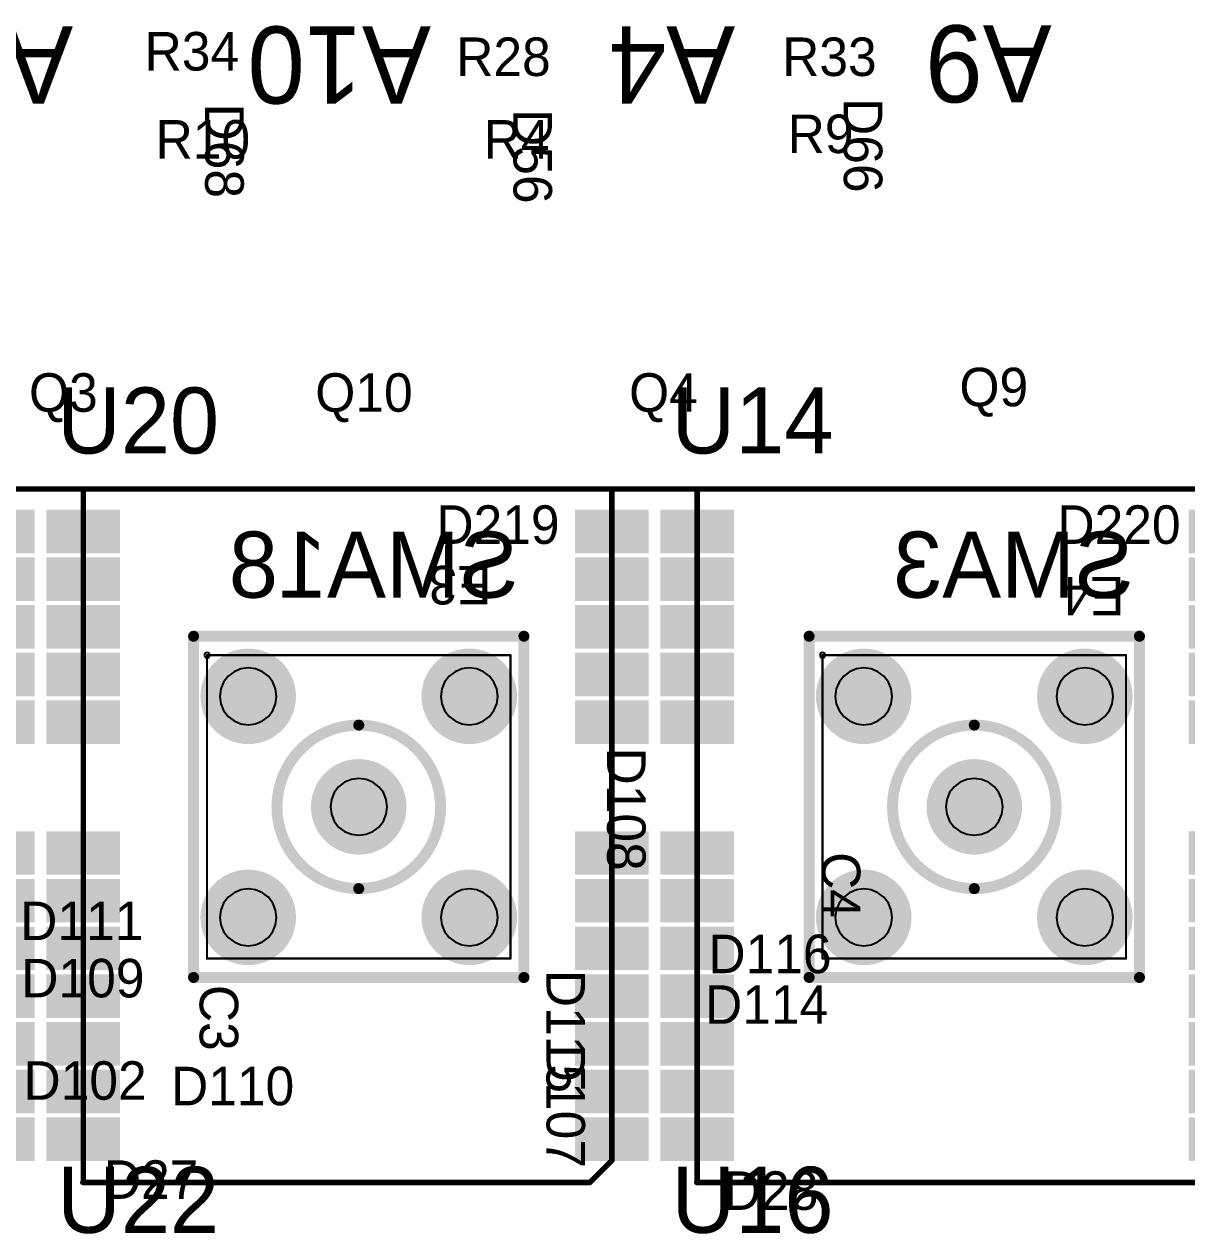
# Model space of a CAD drawing. Extents: x 11.69 to 17.18, y 4.05 to 12.26.
# Drawn here: x 13.314 to 14.37, y 8.852 to 9.951 of the extents above; entities that cross this region are included whole.
import ezdxf

# ---------------------------------------------------------------- set-up
doc = ezdxf.new("R2010")
doc.units = 0
doc.layers.get('0').update_dxf_attribs({"linetype": 'CONTINUOUS'})
for name, color, linetype in [('BOTTOMLAYER', 5, 'CONTINUOUS'), ('BOTTOMOVERLAY', 54, 'CONTINUOUS'), ('BOTTOMSOLDER', 6, 'CONTINUOUS'), ('MECHANICAL10', 56, 'CONTINUOUS'), ('MECHANICAL15', 56, 'CONTINUOUS'), ('MECHANICAL6', 56, 'CONTINUOUS'), ('MECHANICAL8', 56, 'CONTINUOUS'), ('MECHANICAL9', 56, 'CONTINUOUS'), ('MULTILAYER', 9, 'CONTINUOUS'), ('TOPLAYER', 1, 'CONTINUOUS'), ('TOPOVERLAY', 2, 'CONTINUOUS'), ('TOPPASTE', 8, 'CONTINUOUS'), ('TOPSOLDER', 216, 'CONTINUOUS')]:
    doc.layers.add(name, color=color, linetype=linetype)

# ---------------------------------------------------------------- blocks, each defined once
blk = doc.blocks.new('SMA_TH_HL_SMA_KHD4_B_27')
at = {"layer": 'BOTTOMLAYER', "const_width": 0.0394}
for points in [[(-0.1201, 0.1004, 1), (-0.0807, 0.1004, 1)], [(0.0807, 0.1004, 1), (0.1201, 0.1004, 1)], [(-0.0197, 0, 1), (0.0197, 0, 1)], [(-0.1201, -0.1004, 1), (-0.0807, -0.1004, 1)], [(0.0807, -0.1004, 1), (0.1201, -0.1004, 1)]]:
    blk.add_lwpolyline(points, format="xyb", close=True, dxfattribs=at)
at = {"layer": 'BOTTOMOVERLAY', "const_width": 0.01}
for points in [[(-0.155, -0.15), (-0.155, 0.15)], [(0.155, 0.15), (-0.155, 0.15)], [(0.155, -0.15), (0.155, 0.15)], [(0.155, -0.15), (-0.155, -0.15)]]:
    blk.add_lwpolyline(points, dxfattribs=at)
at = {"layer": 'BOTTOMOVERLAY'}
for points, const_width in [([(-0.1575, 0.15, 1), (-0.1525, 0.15, 1)], 0.005), ([(-0.1575, 0.15, 1), (-0.1525, 0.15, 1)], 0.005), ([(0.1525, 0.15, 1), (0.1575, 0.15, 1)], 0.005), ([(0.1525, 0.15, 1), (0.1575, 0.15, 1)], 0.005), ([(0.0743, 0, 1), (-0.0743, 0, 1)], 0.01), ([(-0.0768, 0, 1), (-0.0718, 0, 1)], 0.005), ([(0.0718, 0, 1), (0.0768, 0, 1)], 0.005), ([(-0.1575, -0.15, 1), (-0.1525, -0.15, 1)], 0.005), ([(-0.1575, -0.15, 1), (-0.1525, -0.15, 1)], 0.005), ([(0.1525, -0.15, 1), (0.1575, -0.15, 1)], 0.005), ([(0.1525, -0.15, 1), (0.1575, -0.15, 1)], 0.005)]:
    blk.add_lwpolyline(points, format="xyb", close=True, dxfattribs=dict(at, const_width=const_width))
at = {"layer": 'BOTTOMSOLDER', "const_width": 0.0434}
for points in [[(-0.1221, 0.1004, 1), (-0.0787, 0.1004, 1)], [(0.0787, 0.1004, 1), (0.1221, 0.1004, 1)], [(-0.0217, 0, 1), (0.0217, 0, 1)], [(-0.1221, -0.1004, 1), (-0.0787, -0.1004, 1)], [(0.0787, -0.1004, 1), (0.1221, -0.1004, 1)]]:
    blk.add_lwpolyline(points, format="xyb", close=True, dxfattribs=at)
at = {"layer": 'MECHANICAL6', "const_width": 0.002}
for points in [[(0.1378, 0.1378), (-0.1378, 0.1378)], [(-0.1378, -0.1378), (-0.1378, 0.1378)], [(0.1378, -0.1378), (0.1378, 0.1378)], [(0.1378, -0.1378), (-0.1378, -0.1378)]]:
    blk.add_lwpolyline(points, dxfattribs=at)
at = {"layer": 'MECHANICAL6', "const_width": 0.001}
for points in [[(-0.1383, 0.1378, 1), (-0.1373, 0.1378, 1)], [(-0.1383, 0.1378, 1), (-0.1373, 0.1378, 1)], [(0.1373, 0.1378, 1), (0.1383, 0.1378, 1)], [(0.1373, 0.1378, 1), (0.1383, 0.1378, 1)], [(-0.1383, -0.1378, 1), (-0.1373, -0.1378, 1)], [(-0.1383, -0.1378, 1), (-0.1373, -0.1378, 1)], [(0.1373, -0.1378, 1), (0.1383, -0.1378, 1)], [(0.1373, -0.1378, 1), (0.1383, -0.1378, 1)]]:
    blk.add_lwpolyline(points, format="xyb", close=True, dxfattribs=at)
at = {"layer": 'MECHANICAL8'}
for p, q in [((-0.1396, -0.136), (-0.1403, -0.1378)), ((-0.1403, -0.1378), (-0.1403, -0.1378)), ((-0.1403, -0.1378), (-0.1396, -0.1396)), ((-0.1378, -0.1352), (-0.1396, -0.136)), ((-0.1396, -0.1396), (-0.1378, -0.1403)), ((-0.136, -0.136), (-0.1378, -0.1352)), ((-0.1378, -0.1403), (-0.136, -0.1396)), ((-0.1352, -0.1378), (-0.136, -0.136)), ((-0.136, -0.1396), (-0.1352, -0.1378)), ((-0.1352, -0.1378), (-0.1352, -0.1378))]:
    blk.add_line(p, q, dxfattribs=at)
at = {"layer": 'MECHANICAL9'}
for p, q in [((-0.1133, 0.1227), (-0.1186, 0.1186)), ((-0.1071, 0.1253), (-0.1133, 0.1227)), ((-0.1004, 0.1262), (-0.1071, 0.1253)), ((-0.0937, 0.1253), (-0.1004, 0.1262)), ((-0.0875, 0.1227), (-0.0937, 0.1253)), ((-0.0821, 0.1186), (-0.0875, 0.1227)), ((0.0875, 0.1227), (0.0821, 0.1186)), ((0.0937, 0.1253), (0.0875, 0.1227)), ((0.1004, 0.1262), (0.0937, 0.1253)), ((0.1071, 0.1253), (0.1004, 0.1262)), ((0.1133, 0.1227), (0.1071, 0.1253)), ((0.1186, 0.1186), (0.1133, 0.1227)), ((-0.1227, 0.1133), (-0.1253, 0.1071)), ((-0.1186, 0.1186), (-0.1227, 0.1133)), ((-0.078, 0.1133), (-0.0821, 0.1186)), ((-0.0755, 0.1071), (-0.078, 0.1133)), ((0.078, 0.1133), (0.0755, 0.1071)), ((0.0821, 0.1186), (0.078, 0.1133)), ((0.1227, 0.1133), (0.1186, 0.1186)), ((0.1253, 0.1071), (0.1227, 0.1133)), ((-0.1253, 0.1071), (-0.1262, 0.1004)), ((-0.1262, 0.1004), (-0.1262, 0.1004)), ((-0.1262, 0.1004), (-0.1253, 0.0937)), ((-0.0746, 0.1004), (-0.0755, 0.1071)), ((-0.0755, 0.0937), (-0.0746, 0.1004)), ((-0.0746, 0.1004), (-0.0746, 0.1004)), ((0.0755, 0.1071), (0.0746, 0.1004)), ((0.0746, 0.1004), (0.0746, 0.1004)), ((0.0746, 0.1004), (0.0755, 0.0937)), ((0.1262, 0.1004), (0.1253, 0.1071)), ((0.1253, 0.0937), (0.1262, 0.1004)), ((0.1262, 0.1004), (0.1262, 0.1004)), ((-0.1253, 0.0937), (-0.1227, 0.0875)), ((-0.078, 0.0875), (-0.0755, 0.0937)), ((0.0755, 0.0937), (0.078, 0.0875)), ((0.1227, 0.0875), (0.1253, 0.0937)), ((-0.1227, 0.0875), (-0.1186, 0.0821)), ((-0.1186, 0.0821), (-0.1133, 0.078)), ((-0.1133, 0.078), (-0.1071, 0.0755)), ((-0.0937, 0.0755), (-0.0875, 0.078)), ((-0.0875, 0.078), (-0.0821, 0.0821)), ((-0.0821, 0.0821), (-0.078, 0.0875)), ((0.078, 0.0875), (0.0821, 0.0821)), ((0.0821, 0.0821), (0.0875, 0.078)), ((0.0875, 0.078), (0.0937, 0.0755)), ((0.1071, 0.0755), (0.1133, 0.078)), ((0.1133, 0.078), (0.1186, 0.0821)), ((0.1186, 0.0821), (0.1227, 0.0875)), ((-0.1071, 0.0755), (-0.1004, 0.0746)), ((-0.1004, 0.0746), (-0.0937, 0.0755)), ((0.0937, 0.0755), (0.1004, 0.0746)), ((0.1004, 0.0746), (0.1071, 0.0755)), ((-0.0129, 0.0224), (-0.0183, 0.0183)), ((-0.0067, 0.0249), (-0.0129, 0.0224)), ((0, 0.0258), (-0.0067, 0.0249)), ((0.0067, 0.0249), (0, 0.0258)), ((0.0129, 0.0224), (0.0067, 0.0249)), ((0.0183, 0.0183), (0.0129, 0.0224)), ((-0.0224, 0.0129), (-0.0249, 0.0067)), ((-0.0183, 0.0183), (-0.0224, 0.0129)), ((0.0224, 0.0129), (0.0183, 0.0183)), ((0.0249, 0.0067), (0.0224, 0.0129)), ((-0.0249, 0.0067), (-0.0258, 0)), ((-0.0258, 0), (-0.0258, 0)), ((-0.0258, 0), (-0.0249, -0.0067)), ((0.0258, 0), (0.0249, 0.0067)), ((0.0249, -0.0067), (0.0258, 0)), ((0.0258, 0), (0.0258, 0)), ((-0.0249, -0.0067), (-0.0224, -0.0129)), ((0.0224, -0.0129), (0.0249, -0.0067)), ((-0.0224, -0.0129), (-0.0183, -0.0183)), ((-0.0183, -0.0183), (-0.0129, -0.0224)), ((0.0129, -0.0224), (0.0183, -0.0183)), ((0.0183, -0.0183), (0.0224, -0.0129)), ((-0.0129, -0.0224), (-0.0067, -0.0249)), ((-0.0067, -0.0249), (0, -0.0258)), ((0, -0.0258), (0.0067, -0.0249)), ((0.0067, -0.0249), (0.0129, -0.0224)), ((-0.1071, -0.0755), (-0.1133, -0.078)), ((-0.1004, -0.0746), (-0.1071, -0.0755)), ((-0.0937, -0.0755), (-0.1004, -0.0746)), ((-0.0875, -0.078), (-0.0937, -0.0755)), ((0.0937, -0.0755), (0.0875, -0.078)), ((0.1004, -0.0746), (0.0937, -0.0755)), ((0.1071, -0.0755), (0.1004, -0.0746)), ((0.1133, -0.078), (0.1071, -0.0755)), ((-0.1227, -0.0875), (-0.1253, -0.0937)), ((-0.1186, -0.0821), (-0.1227, -0.0875)), ((-0.1133, -0.078), (-0.1186, -0.0821)), ((-0.0821, -0.0821), (-0.0875, -0.078)), ((-0.078, -0.0875), (-0.0821, -0.0821)), ((-0.0755, -0.0937), (-0.078, -0.0875)), ((0.078, -0.0875), (0.0755, -0.0937)), ((0.0821, -0.0821), (0.078, -0.0875)), ((0.0875, -0.078), (0.0821, -0.0821)), ((0.1186, -0.0821), (0.1133, -0.078)), ((0.1227, -0.0875), (0.1186, -0.0821)), ((0.1253, -0.0937), (0.1227, -0.0875)), ((-0.1253, -0.0937), (-0.1262, -0.1004)), ((-0.0746, -0.1004), (-0.0755, -0.0937)), ((0.0755, -0.0937), (0.0746, -0.1004)), ((0.1262, -0.1004), (0.1253, -0.0937)), ((-0.1262, -0.1004), (-0.1262, -0.1004)), ((-0.1262, -0.1004), (-0.1253, -0.1071)), ((-0.1253, -0.1071), (-0.1227, -0.1133)), ((-0.078, -0.1133), (-0.0755, -0.1071)), ((-0.0755, -0.1071), (-0.0746, -0.1004)), ((-0.0746, -0.1004), (-0.0746, -0.1004)), ((0.0746, -0.1004), (0.0746, -0.1004)), ((0.0746, -0.1004), (0.0755, -0.1071)), ((0.0755, -0.1071), (0.078, -0.1133)), ((0.1227, -0.1133), (0.1253, -0.1071)), ((0.1253, -0.1071), (0.1262, -0.1004)), ((0.1262, -0.1004), (0.1262, -0.1004)), ((-0.1227, -0.1133), (-0.1186, -0.1186)), ((-0.1186, -0.1186), (-0.1133, -0.1227)), ((-0.0875, -0.1227), (-0.0821, -0.1186)), ((-0.0821, -0.1186), (-0.078, -0.1133)), ((0.078, -0.1133), (0.0821, -0.1186)), ((0.0821, -0.1186), (0.0875, -0.1227)), ((0.1133, -0.1227), (0.1186, -0.1186)), ((0.1186, -0.1186), (0.1227, -0.1133)), ((-0.1133, -0.1227), (-0.1071, -0.1253)), ((-0.1071, -0.1253), (-0.1004, -0.1262)), ((-0.1004, -0.1262), (-0.0937, -0.1253)), ((-0.0937, -0.1253), (-0.0875, -0.1227)), ((0.0875, -0.1227), (0.0937, -0.1253)), ((0.0937, -0.1253), (0.1004, -0.1262)), ((0.1004, -0.1262), (0.1071, -0.1253)), ((0.1071, -0.1253), (0.1133, -0.1227))]:
    blk.add_line(p, q, dxfattribs=at)
at = {"layer": 'MULTILAYER', "const_width": 0.0394}
for points in [[(-0.1201, 0.1004, 1), (-0.0807, 0.1004, 1)], [(0.0807, 0.1004, 1), (0.1201, 0.1004, 1)], [(-0.0197, 0, 1), (0.0197, 0, 1)], [(-0.1201, -0.1004, 1), (-0.0807, -0.1004, 1)], [(0.0807, -0.1004, 1), (0.1201, -0.1004, 1)]]:
    blk.add_lwpolyline(points, format="xyb", close=True, dxfattribs=at)
at = {"layer": 'TOPLAYER', "const_width": 0.0394}
for points in [[(-0.1201, 0.1004, 1), (-0.0807, 0.1004, 1)], [(0.0807, 0.1004, 1), (0.1201, 0.1004, 1)], [(-0.0197, 0, 1), (0.0197, 0, 1)], [(-0.1201, -0.1004, 1), (-0.0807, -0.1004, 1)], [(0.0807, -0.1004, 1), (0.1201, -0.1004, 1)]]:
    blk.add_lwpolyline(points, format="xyb", close=True, dxfattribs=at)
at = {"layer": 'TOPSOLDER', "const_width": 0.0434}
for points in [[(-0.1221, 0.1004, 1), (-0.0787, 0.1004, 1)], [(0.0787, 0.1004, 1), (0.1221, 0.1004, 1)], [(-0.0217, 0, 1), (0.0217, 0, 1)], [(-0.1221, -0.1004, 1), (-0.0787, -0.1004, 1)], [(0.0787, -0.1004, 1), (0.1221, -0.1004, 1)]]:
    blk.add_lwpolyline(points, format="xyb", close=True, dxfattribs=at)
blk = doc.blocks.new('SMA_TH_HL_SMA_KHD4_B_42')
at = {"layer": 'BOTTOMLAYER', "const_width": 0.0394}
for points in [[(-0.1201, 0.1004, 1), (-0.0807, 0.1004, 1)], [(0.0807, 0.1004, 1), (0.1201, 0.1004, 1)], [(-0.0197, 0, 1), (0.0197, 0, 1)], [(-0.1201, -0.1004, 1), (-0.0807, -0.1004, 1)], [(0.0807, -0.1004, 1), (0.1201, -0.1004, 1)]]:
    blk.add_lwpolyline(points, format="xyb", close=True, dxfattribs=at)
at = {"layer": 'BOTTOMOVERLAY', "const_width": 0.01}
for points in [[(-0.155, -0.15), (-0.155, 0.15)], [(0.155, 0.15), (-0.155, 0.15)], [(0.155, -0.15), (0.155, 0.15)], [(0.155, -0.15), (-0.155, -0.15)]]:
    blk.add_lwpolyline(points, dxfattribs=at)
at = {"layer": 'BOTTOMOVERLAY'}
for points, const_width in [([(-0.1575, 0.15, 1), (-0.1525, 0.15, 1)], 0.005), ([(-0.1575, 0.15, 1), (-0.1525, 0.15, 1)], 0.005), ([(0.1525, 0.15, 1), (0.1575, 0.15, 1)], 0.005), ([(0.1525, 0.15, 1), (0.1575, 0.15, 1)], 0.005), ([(0.0743, 0, 1), (-0.0743, 0, 1)], 0.01), ([(-0.0768, 0, 1), (-0.0718, 0, 1)], 0.005), ([(0.0718, 0, 1), (0.0768, 0, 1)], 0.005), ([(-0.1575, -0.15, 1), (-0.1525, -0.15, 1)], 0.005), ([(-0.1575, -0.15, 1), (-0.1525, -0.15, 1)], 0.005), ([(0.1525, -0.15, 1), (0.1575, -0.15, 1)], 0.005), ([(0.1525, -0.15, 1), (0.1575, -0.15, 1)], 0.005)]:
    blk.add_lwpolyline(points, format="xyb", close=True, dxfattribs=dict(at, const_width=const_width))
at = {"layer": 'BOTTOMSOLDER', "const_width": 0.0434}
for points in [[(-0.1221, 0.1004, 1), (-0.0787, 0.1004, 1)], [(0.0787, 0.1004, 1), (0.1221, 0.1004, 1)], [(-0.0217, 0, 1), (0.0217, 0, 1)], [(-0.1221, -0.1004, 1), (-0.0787, -0.1004, 1)], [(0.0787, -0.1004, 1), (0.1221, -0.1004, 1)]]:
    blk.add_lwpolyline(points, format="xyb", close=True, dxfattribs=at)
at = {"layer": 'MECHANICAL6', "const_width": 0.002}
for points in [[(0.1378, 0.1378), (-0.1378, 0.1378)], [(-0.1378, -0.1378), (-0.1378, 0.1378)], [(0.1378, -0.1378), (0.1378, 0.1378)], [(0.1378, -0.1378), (-0.1378, -0.1378)]]:
    blk.add_lwpolyline(points, dxfattribs=at)
at = {"layer": 'MECHANICAL6', "const_width": 0.001}
for points in [[(-0.1383, 0.1378, 1), (-0.1373, 0.1378, 1)], [(-0.1383, 0.1378, 1), (-0.1373, 0.1378, 1)], [(0.1373, 0.1378, 1), (0.1383, 0.1378, 1)], [(0.1373, 0.1378, 1), (0.1383, 0.1378, 1)], [(-0.1383, -0.1378, 1), (-0.1373, -0.1378, 1)], [(-0.1383, -0.1378, 1), (-0.1373, -0.1378, 1)], [(0.1373, -0.1378, 1), (0.1383, -0.1378, 1)], [(0.1373, -0.1378, 1), (0.1383, -0.1378, 1)]]:
    blk.add_lwpolyline(points, format="xyb", close=True, dxfattribs=at)
at = {"layer": 'MECHANICAL8'}
for p, q in [((-0.1396, -0.136), (-0.1403, -0.1378)), ((-0.1403, -0.1378), (-0.1403, -0.1378)), ((-0.1403, -0.1378), (-0.1396, -0.1396)), ((-0.1378, -0.1352), (-0.1396, -0.136)), ((-0.1396, -0.1396), (-0.1378, -0.1403)), ((-0.136, -0.136), (-0.1378, -0.1352)), ((-0.1378, -0.1403), (-0.136, -0.1396)), ((-0.1352, -0.1378), (-0.136, -0.136)), ((-0.136, -0.1396), (-0.1352, -0.1378)), ((-0.1352, -0.1378), (-0.1352, -0.1378))]:
    blk.add_line(p, q, dxfattribs=at)
at = {"layer": 'MECHANICAL9'}
for p, q in [((-0.1133, 0.1227), (-0.1186, 0.1186)), ((-0.1071, 0.1253), (-0.1133, 0.1227)), ((-0.1004, 0.1262), (-0.1071, 0.1253)), ((-0.0937, 0.1253), (-0.1004, 0.1262)), ((-0.0875, 0.1227), (-0.0937, 0.1253)), ((-0.0821, 0.1186), (-0.0875, 0.1227)), ((0.0875, 0.1227), (0.0821, 0.1186)), ((0.0937, 0.1253), (0.0875, 0.1227)), ((0.1004, 0.1262), (0.0937, 0.1253)), ((0.1071, 0.1253), (0.1004, 0.1262)), ((0.1133, 0.1227), (0.1071, 0.1253)), ((0.1186, 0.1186), (0.1133, 0.1227)), ((-0.1227, 0.1133), (-0.1253, 0.1071)), ((-0.1186, 0.1186), (-0.1227, 0.1133)), ((-0.078, 0.1133), (-0.0821, 0.1186)), ((-0.0755, 0.1071), (-0.078, 0.1133)), ((0.078, 0.1133), (0.0755, 0.1071)), ((0.0821, 0.1186), (0.078, 0.1133)), ((0.1227, 0.1133), (0.1186, 0.1186)), ((0.1253, 0.1071), (0.1227, 0.1133)), ((-0.1253, 0.1071), (-0.1262, 0.1004)), ((-0.1262, 0.1004), (-0.1262, 0.1004)), ((-0.1262, 0.1004), (-0.1253, 0.0937)), ((-0.0746, 0.1004), (-0.0755, 0.1071)), ((-0.0755, 0.0937), (-0.0746, 0.1004)), ((-0.0746, 0.1004), (-0.0746, 0.1004)), ((0.0755, 0.1071), (0.0746, 0.1004)), ((0.0746, 0.1004), (0.0746, 0.1004)), ((0.0746, 0.1004), (0.0755, 0.0937)), ((0.1262, 0.1004), (0.1253, 0.1071)), ((0.1253, 0.0937), (0.1262, 0.1004)), ((0.1262, 0.1004), (0.1262, 0.1004)), ((-0.1253, 0.0937), (-0.1227, 0.0875)), ((-0.078, 0.0875), (-0.0755, 0.0937)), ((0.0755, 0.0937), (0.078, 0.0875)), ((0.1227, 0.0875), (0.1253, 0.0937)), ((-0.1227, 0.0875), (-0.1186, 0.0821)), ((-0.1186, 0.0821), (-0.1133, 0.078)), ((-0.1133, 0.078), (-0.1071, 0.0755)), ((-0.0937, 0.0755), (-0.0875, 0.078)), ((-0.0875, 0.078), (-0.0821, 0.0821)), ((-0.0821, 0.0821), (-0.078, 0.0875)), ((0.078, 0.0875), (0.0821, 0.0821)), ((0.0821, 0.0821), (0.0875, 0.078)), ((0.0875, 0.078), (0.0937, 0.0755)), ((0.1071, 0.0755), (0.1133, 0.078)), ((0.1133, 0.078), (0.1186, 0.0821)), ((0.1186, 0.0821), (0.1227, 0.0875)), ((-0.1071, 0.0755), (-0.1004, 0.0746)), ((-0.1004, 0.0746), (-0.0937, 0.0755)), ((0.0937, 0.0755), (0.1004, 0.0746)), ((0.1004, 0.0746), (0.1071, 0.0755)), ((-0.0129, 0.0224), (-0.0183, 0.0183)), ((-0.0067, 0.0249), (-0.0129, 0.0224)), ((0, 0.0258), (-0.0067, 0.0249)), ((0.0067, 0.0249), (0, 0.0258)), ((0.0129, 0.0224), (0.0067, 0.0249)), ((0.0183, 0.0183), (0.0129, 0.0224)), ((-0.0224, 0.0129), (-0.0249, 0.0067)), ((-0.0183, 0.0183), (-0.0224, 0.0129)), ((0.0224, 0.0129), (0.0183, 0.0183)), ((0.0249, 0.0067), (0.0224, 0.0129)), ((-0.0249, 0.0067), (-0.0258, 0)), ((-0.0258, 0), (-0.0258, 0)), ((-0.0258, 0), (-0.0249, -0.0067)), ((0.0258, 0), (0.0249, 0.0067)), ((0.0249, -0.0067), (0.0258, 0)), ((0.0258, 0), (0.0258, 0)), ((-0.0249, -0.0067), (-0.0224, -0.0129)), ((0.0224, -0.0129), (0.0249, -0.0067)), ((-0.0224, -0.0129), (-0.0183, -0.0183)), ((-0.0183, -0.0183), (-0.0129, -0.0224)), ((0.0129, -0.0224), (0.0183, -0.0183)), ((0.0183, -0.0183), (0.0224, -0.0129)), ((-0.0129, -0.0224), (-0.0067, -0.0249)), ((-0.0067, -0.0249), (0, -0.0258)), ((0, -0.0258), (0.0067, -0.0249)), ((0.0067, -0.0249), (0.0129, -0.0224)), ((-0.1071, -0.0755), (-0.1133, -0.078)), ((-0.1004, -0.0746), (-0.1071, -0.0755)), ((-0.0937, -0.0755), (-0.1004, -0.0746)), ((-0.0875, -0.078), (-0.0937, -0.0755)), ((0.0937, -0.0755), (0.0875, -0.078)), ((0.1004, -0.0746), (0.0937, -0.0755)), ((0.1071, -0.0755), (0.1004, -0.0746)), ((0.1133, -0.078), (0.1071, -0.0755)), ((-0.1227, -0.0875), (-0.1253, -0.0937)), ((-0.1186, -0.0821), (-0.1227, -0.0875)), ((-0.1133, -0.078), (-0.1186, -0.0821)), ((-0.0821, -0.0821), (-0.0875, -0.078)), ((-0.078, -0.0875), (-0.0821, -0.0821)), ((-0.0755, -0.0937), (-0.078, -0.0875)), ((0.078, -0.0875), (0.0755, -0.0937)), ((0.0821, -0.0821), (0.078, -0.0875)), ((0.0875, -0.078), (0.0821, -0.0821)), ((0.1186, -0.0821), (0.1133, -0.078)), ((0.1227, -0.0875), (0.1186, -0.0821)), ((0.1253, -0.0937), (0.1227, -0.0875)), ((-0.1253, -0.0937), (-0.1262, -0.1004)), ((-0.0746, -0.1004), (-0.0755, -0.0937)), ((0.0755, -0.0937), (0.0746, -0.1004)), ((0.1262, -0.1004), (0.1253, -0.0937)), ((-0.1262, -0.1004), (-0.1262, -0.1004)), ((-0.1262, -0.1004), (-0.1253, -0.1071)), ((-0.1253, -0.1071), (-0.1227, -0.1133)), ((-0.078, -0.1133), (-0.0755, -0.1071)), ((-0.0755, -0.1071), (-0.0746, -0.1004)), ((-0.0746, -0.1004), (-0.0746, -0.1004)), ((0.0746, -0.1004), (0.0746, -0.1004)), ((0.0746, -0.1004), (0.0755, -0.1071)), ((0.0755, -0.1071), (0.078, -0.1133)), ((0.1227, -0.1133), (0.1253, -0.1071)), ((0.1253, -0.1071), (0.1262, -0.1004)), ((0.1262, -0.1004), (0.1262, -0.1004)), ((-0.1227, -0.1133), (-0.1186, -0.1186)), ((-0.1186, -0.1186), (-0.1133, -0.1227)), ((-0.0875, -0.1227), (-0.0821, -0.1186)), ((-0.0821, -0.1186), (-0.078, -0.1133)), ((0.078, -0.1133), (0.0821, -0.1186)), ((0.0821, -0.1186), (0.0875, -0.1227)), ((0.1133, -0.1227), (0.1186, -0.1186)), ((0.1186, -0.1186), (0.1227, -0.1133)), ((-0.1133, -0.1227), (-0.1071, -0.1253)), ((-0.1071, -0.1253), (-0.1004, -0.1262)), ((-0.1004, -0.1262), (-0.0937, -0.1253)), ((-0.0937, -0.1253), (-0.0875, -0.1227)), ((0.0875, -0.1227), (0.0937, -0.1253)), ((0.0937, -0.1253), (0.1004, -0.1262)), ((0.1004, -0.1262), (0.1071, -0.1253)), ((0.1071, -0.1253), (0.1133, -0.1227))]:
    blk.add_line(p, q, dxfattribs=at)
at = {"layer": 'MULTILAYER', "const_width": 0.0394}
for points in [[(-0.1201, 0.1004, 1), (-0.0807, 0.1004, 1)], [(0.0807, 0.1004, 1), (0.1201, 0.1004, 1)], [(-0.0197, 0, 1), (0.0197, 0, 1)], [(-0.1201, -0.1004, 1), (-0.0807, -0.1004, 1)], [(0.0807, -0.1004, 1), (0.1201, -0.1004, 1)]]:
    blk.add_lwpolyline(points, format="xyb", close=True, dxfattribs=at)
at = {"layer": 'TOPLAYER', "const_width": 0.0394}
for points in [[(-0.1201, 0.1004, 1), (-0.0807, 0.1004, 1)], [(0.0807, 0.1004, 1), (0.1201, 0.1004, 1)], [(-0.0197, 0, 1), (0.0197, 0, 1)], [(-0.1201, -0.1004, 1), (-0.0807, -0.1004, 1)], [(0.0807, -0.1004, 1), (0.1201, -0.1004, 1)]]:
    blk.add_lwpolyline(points, format="xyb", close=True, dxfattribs=at)
at = {"layer": 'TOPSOLDER', "const_width": 0.0434}
for points in [[(-0.1221, 0.1004, 1), (-0.0787, 0.1004, 1)], [(0.0787, 0.1004, 1), (0.1221, 0.1004, 1)], [(-0.0217, 0, 1), (0.0217, 0, 1)], [(-0.1221, -0.1004, 1), (-0.0787, -0.1004, 1)], [(0.0787, -0.1004, 1), (0.1221, -0.1004, 1)]]:
    blk.add_lwpolyline(points, format="xyb", close=True, dxfattribs=at)
blk = doc.blocks.new('LB1020B_62')
at = {"layer": 'TOPLAYER'}
for points in [[(-0.0295, 0.5749), (0.0295, 0.5749), (-0.0295, 0.6064), (0.0295, 0.6064)], [(0.4505, 0.5749), (0.5095, 0.5749), (0.4505, 0.6064), (0.5095, 0.6064)], [(-0.0295, 0.5316), (0.0295, 0.5316), (-0.0295, 0.5631), (0.0295, 0.5631)], [(0.4505, 0.5316), (0.5095, 0.5316), (0.4505, 0.5631), (0.5095, 0.5631)], [(-0.0295, 0.4883), (0.0295, 0.4883), (-0.0295, 0.5198), (0.0295, 0.5198)], [(0.4505, 0.4883), (0.5095, 0.4883), (0.4505, 0.5198), (0.5095, 0.5198)], [(-0.0295, 0.445), (0.0295, 0.445), (-0.0295, 0.4765), (0.0295, 0.4765)], [(0.4505, 0.445), (0.5095, 0.445), (0.4505, 0.4765), (0.5095, 0.4765)], [(-0.0295, 0.4017), (0.0295, 0.4017), (-0.0295, 0.4331), (0.0295, 0.4331)], [(0.4505, 0.4017), (0.5095, 0.4017), (0.4505, 0.4331), (0.5095, 0.4331)], [(-0.0295, 0.3583), (0.0295, 0.3583), (-0.0295, 0.3898), (0.0295, 0.3898)], [(0.4505, 0.3583), (0.5095, 0.3583), (0.4505, 0.3898), (0.5095, 0.3898)], [(-0.0295, 0.315), (0.0295, 0.315), (-0.0295, 0.3465), (0.0295, 0.3465)], [(0.4505, 0.315), (0.5095, 0.315), (0.4505, 0.3465), (0.5095, 0.3465)], [(-0.0295, 0.1961), (0.0295, 0.1961), (-0.0295, 0.2276), (0.0295, 0.2276)], [(0.4505, 0.1961), (0.5095, 0.1961), (0.4505, 0.2276), (0.5095, 0.2276)], [(-0.0295, 0.1528), (0.0295, 0.1528), (-0.0295, 0.1843), (0.0295, 0.1843)], [(0.4505, 0.1528), (0.5095, 0.1528), (0.4505, 0.1843), (0.5095, 0.1843)], [(-0.0295, 0.1095), (0.0295, 0.1095), (-0.0295, 0.141), (0.0295, 0.141)], [(0.4505, 0.1095), (0.5095, 0.1095), (0.4505, 0.141), (0.5095, 0.141)], [(-0.0295, 0.0662), (0.0295, 0.0662), (-0.0295, 0.0977), (0.0295, 0.0977)], [(0.4505, 0.0662), (0.5095, 0.0662), (0.4505, 0.0977), (0.5095, 0.0977)], [(-0.0295, 0.0229), (0.0295, 0.0229), (-0.0295, 0.0544), (0.0295, 0.0544)], [(0.4505, 0.0229), (0.5095, 0.0229), (0.4505, 0.0544), (0.5095, 0.0544)]]:
    blk.add_solid(points, dxfattribs=at)
at = {"layer": 'TOPOVERLAY', "const_width": 0.005}
for points in [[(0.02, 0.63), (0, 0.61)], [(0.4803, 0.63), (0.02, 0.63)], [(0.48, 0.6299), (0.48, 0)], [(0, 0.61), (0, 0.0001)], [(0.4803, 0.0001), (0, 0.0001)]]:
    blk.add_lwpolyline(points, dxfattribs=at)
at = {"layer": 'TOPOVERLAY', "const_width": 0.0025}
for points in [[(0.0187, 0.63, 1), (0.0213, 0.63, 1)], [(0.0187, 0.63, 1), (0.0213, 0.63, 1)], [(0.4788, 0.6299, 1), (0.4813, 0.6299, 1)], [(0.4791, 0.63, 1), (0.4816, 0.63, 1)], [(-0.0013, 0.61, 1), (0.0013, 0.61, 1)], [(-0.0013, 0.61, 1), (0.0013, 0.61, 1)], [(-0.0013, 0.0001, 1), (0.0013, 0.0001, 1)], [(-0.0013, 0.0001, 1), (0.0013, 0.0001, 1)], [(0.4788, 0, 1), (0.4813, 0, 1)], [(0.4791, 0.0001, 1), (0.4816, 0.0001, 1)]]:
    blk.add_lwpolyline(points, format="xyb", close=True, dxfattribs=at)
at = {"layer": 'TOPPASTE'}
for points in [[(-0.0295, 0.5749), (0.0295, 0.5749), (-0.0295, 0.6064), (0.0295, 0.6064)], [(0.4505, 0.5749), (0.5095, 0.5749), (0.4505, 0.6064), (0.5095, 0.6064)], [(-0.0295, 0.5316), (0.0295, 0.5316), (-0.0295, 0.5631), (0.0295, 0.5631)], [(0.4505, 0.5316), (0.5095, 0.5316), (0.4505, 0.5631), (0.5095, 0.5631)], [(-0.0295, 0.4883), (0.0295, 0.4883), (-0.0295, 0.5198), (0.0295, 0.5198)], [(0.4505, 0.4883), (0.5095, 0.4883), (0.4505, 0.5198), (0.5095, 0.5198)], [(-0.0295, 0.445), (0.0295, 0.445), (-0.0295, 0.4765), (0.0295, 0.4765)], [(0.4505, 0.445), (0.5095, 0.445), (0.4505, 0.4765), (0.5095, 0.4765)], [(-0.0295, 0.4017), (0.0295, 0.4017), (-0.0295, 0.4331), (0.0295, 0.4331)], [(0.4505, 0.4017), (0.5095, 0.4017), (0.4505, 0.4331), (0.5095, 0.4331)], [(-0.0295, 0.3583), (0.0295, 0.3583), (-0.0295, 0.3898), (0.0295, 0.3898)], [(0.4505, 0.3583), (0.5095, 0.3583), (0.4505, 0.3898), (0.5095, 0.3898)], [(-0.0295, 0.315), (0.0295, 0.315), (-0.0295, 0.3465), (0.0295, 0.3465)], [(0.4505, 0.315), (0.5095, 0.315), (0.4505, 0.3465), (0.5095, 0.3465)], [(-0.0295, 0.1961), (0.0295, 0.1961), (-0.0295, 0.2276), (0.0295, 0.2276)], [(0.4505, 0.1961), (0.5095, 0.1961), (0.4505, 0.2276), (0.5095, 0.2276)], [(-0.0295, 0.1528), (0.0295, 0.1528), (-0.0295, 0.1843), (0.0295, 0.1843)], [(0.4505, 0.1528), (0.5095, 0.1528), (0.4505, 0.1843), (0.5095, 0.1843)], [(-0.0295, 0.1095), (0.0295, 0.1095), (-0.0295, 0.141), (0.0295, 0.141)], [(0.4505, 0.1095), (0.5095, 0.1095), (0.4505, 0.141), (0.5095, 0.141)], [(-0.0295, 0.0662), (0.0295, 0.0662), (-0.0295, 0.0977), (0.0295, 0.0977)], [(0.4505, 0.0662), (0.5095, 0.0662), (0.4505, 0.0977), (0.5095, 0.0977)], [(-0.0295, 0.0229), (0.0295, 0.0229), (-0.0295, 0.0544), (0.0295, 0.0544)], [(0.4505, 0.0229), (0.5095, 0.0229), (0.4505, 0.0544), (0.5095, 0.0544)]]:
    blk.add_solid(points, dxfattribs=at)
at = {"layer": 'TOPSOLDER'}
for points in [[(-0.0335, 0.5709), (0.0335, 0.5709), (-0.0335, 0.6104), (0.0335, 0.6104)], [(0.4465, 0.5709), (0.5135, 0.5709), (0.4465, 0.6104), (0.5135, 0.6104)], [(-0.0335, 0.5276), (0.0335, 0.5276), (-0.0335, 0.5671), (0.0335, 0.5671)], [(0.4465, 0.5276), (0.5135, 0.5276), (0.4465, 0.5671), (0.5135, 0.5671)], [(-0.0335, 0.4843), (0.0335, 0.4843), (-0.0335, 0.5238), (0.0335, 0.5238)], [(0.4465, 0.4843), (0.5135, 0.4843), (0.4465, 0.5238), (0.5135, 0.5238)], [(-0.0335, 0.441), (0.0335, 0.441), (-0.0335, 0.4805), (0.0335, 0.4805)], [(0.4465, 0.441), (0.5135, 0.441), (0.4465, 0.4805), (0.5135, 0.4805)], [(-0.0335, 0.3977), (0.0335, 0.3977), (-0.0335, 0.4371), (0.0335, 0.4371)], [(0.4465, 0.3977), (0.5135, 0.3977), (0.4465, 0.4371), (0.5135, 0.4371)], [(-0.0335, 0.3543), (0.0335, 0.3543), (-0.0335, 0.3938), (0.0335, 0.3938)], [(0.4465, 0.3543), (0.5135, 0.3543), (0.4465, 0.3938), (0.5135, 0.3938)], [(-0.0335, 0.311), (0.0335, 0.311), (-0.0335, 0.3505), (0.0335, 0.3505)], [(0.4465, 0.311), (0.5135, 0.311), (0.4465, 0.3505), (0.5135, 0.3505)], [(-0.0335, 0.1921), (0.0335, 0.1921), (-0.0335, 0.2316), (0.0335, 0.2316)], [(0.4465, 0.1921), (0.5135, 0.1921), (0.4465, 0.2316), (0.5135, 0.2316)], [(-0.0335, 0.1488), (0.0335, 0.1488), (-0.0335, 0.1883), (0.0335, 0.1883)], [(0.4465, 0.1488), (0.5135, 0.1488), (0.4465, 0.1883), (0.5135, 0.1883)], [(-0.0335, 0.1055), (0.0335, 0.1055), (-0.0335, 0.145), (0.0335, 0.145)], [(0.4465, 0.1055), (0.5135, 0.1055), (0.4465, 0.145), (0.5135, 0.145)], [(-0.0335, 0.0622), (0.0335, 0.0622), (-0.0335, 0.1017), (0.0335, 0.1017)], [(0.4465, 0.0622), (0.5135, 0.0622), (0.4465, 0.1017), (0.5135, 0.1017)], [(-0.0335, 0.0189), (0.0335, 0.0189), (-0.0335, 0.0584), (0.0335, 0.0584)], [(0.4465, 0.0189), (0.5135, 0.0189), (0.4465, 0.0584), (0.5135, 0.0584)]]:
    blk.add_solid(points, dxfattribs=at)
blk = doc.blocks.new('LB1020B_65')
at = {"layer": 'TOPLAYER'}
for points in [[(-0.0295, 0.5749), (0.0295, 0.5749), (-0.0295, 0.6064), (0.0295, 0.6064)], [(0.4505, 0.5749), (0.5095, 0.5749), (0.4505, 0.6064), (0.5095, 0.6064)], [(-0.0295, 0.5316), (0.0295, 0.5316), (-0.0295, 0.5631), (0.0295, 0.5631)], [(0.4505, 0.5316), (0.5095, 0.5316), (0.4505, 0.5631), (0.5095, 0.5631)], [(-0.0295, 0.4883), (0.0295, 0.4883), (-0.0295, 0.5198), (0.0295, 0.5198)], [(0.4505, 0.4883), (0.5095, 0.4883), (0.4505, 0.5198), (0.5095, 0.5198)], [(-0.0295, 0.445), (0.0295, 0.445), (-0.0295, 0.4765), (0.0295, 0.4765)], [(0.4505, 0.445), (0.5095, 0.445), (0.4505, 0.4765), (0.5095, 0.4765)], [(-0.0295, 0.4017), (0.0295, 0.4017), (-0.0295, 0.4331), (0.0295, 0.4331)], [(0.4505, 0.4017), (0.5095, 0.4017), (0.4505, 0.4331), (0.5095, 0.4331)], [(-0.0295, 0.3583), (0.0295, 0.3583), (-0.0295, 0.3898), (0.0295, 0.3898)], [(0.4505, 0.3583), (0.5095, 0.3583), (0.4505, 0.3898), (0.5095, 0.3898)], [(-0.0295, 0.315), (0.0295, 0.315), (-0.0295, 0.3465), (0.0295, 0.3465)], [(0.4505, 0.315), (0.5095, 0.315), (0.4505, 0.3465), (0.5095, 0.3465)], [(-0.0295, 0.1961), (0.0295, 0.1961), (-0.0295, 0.2276), (0.0295, 0.2276)], [(0.4505, 0.1961), (0.5095, 0.1961), (0.4505, 0.2276), (0.5095, 0.2276)], [(-0.0295, 0.1528), (0.0295, 0.1528), (-0.0295, 0.1843), (0.0295, 0.1843)], [(0.4505, 0.1528), (0.5095, 0.1528), (0.4505, 0.1843), (0.5095, 0.1843)], [(-0.0295, 0.1095), (0.0295, 0.1095), (-0.0295, 0.141), (0.0295, 0.141)], [(0.4505, 0.1095), (0.5095, 0.1095), (0.4505, 0.141), (0.5095, 0.141)], [(-0.0295, 0.0662), (0.0295, 0.0662), (-0.0295, 0.0977), (0.0295, 0.0977)], [(0.4505, 0.0662), (0.5095, 0.0662), (0.4505, 0.0977), (0.5095, 0.0977)], [(-0.0295, 0.0229), (0.0295, 0.0229), (-0.0295, 0.0544), (0.0295, 0.0544)], [(0.4505, 0.0229), (0.5095, 0.0229), (0.4505, 0.0544), (0.5095, 0.0544)]]:
    blk.add_solid(points, dxfattribs=at)
at = {"layer": 'TOPOVERLAY', "const_width": 0.005}
for points in [[(0.02, 0.63), (0, 0.61)], [(0.4803, 0.63), (0.02, 0.63)], [(0.48, 0.6299), (0.48, 0)], [(0, 0.61), (0, 0.0001)], [(0.4803, 0.0001), (0, 0.0001)]]:
    blk.add_lwpolyline(points, dxfattribs=at)
at = {"layer": 'TOPOVERLAY', "const_width": 0.0025}
for points in [[(0.0187, 0.63, 1), (0.0213, 0.63, 1)], [(0.0187, 0.63, 1), (0.0213, 0.63, 1)], [(0.4788, 0.6299, 1), (0.4813, 0.6299, 1)], [(0.4791, 0.63, 1), (0.4816, 0.63, 1)], [(-0.0013, 0.61, 1), (0.0013, 0.61, 1)], [(-0.0013, 0.61, 1), (0.0013, 0.61, 1)], [(-0.0013, 0.0001, 1), (0.0013, 0.0001, 1)], [(-0.0013, 0.0001, 1), (0.0013, 0.0001, 1)], [(0.4788, 0, 1), (0.4813, 0, 1)], [(0.4791, 0.0001, 1), (0.4816, 0.0001, 1)]]:
    blk.add_lwpolyline(points, format="xyb", close=True, dxfattribs=at)
at = {"layer": 'TOPPASTE'}
for points in [[(-0.0295, 0.5749), (0.0295, 0.5749), (-0.0295, 0.6064), (0.0295, 0.6064)], [(0.4505, 0.5749), (0.5095, 0.5749), (0.4505, 0.6064), (0.5095, 0.6064)], [(-0.0295, 0.5316), (0.0295, 0.5316), (-0.0295, 0.5631), (0.0295, 0.5631)], [(0.4505, 0.5316), (0.5095, 0.5316), (0.4505, 0.5631), (0.5095, 0.5631)], [(-0.0295, 0.4883), (0.0295, 0.4883), (-0.0295, 0.5198), (0.0295, 0.5198)], [(0.4505, 0.4883), (0.5095, 0.4883), (0.4505, 0.5198), (0.5095, 0.5198)], [(-0.0295, 0.445), (0.0295, 0.445), (-0.0295, 0.4765), (0.0295, 0.4765)], [(0.4505, 0.445), (0.5095, 0.445), (0.4505, 0.4765), (0.5095, 0.4765)], [(-0.0295, 0.4017), (0.0295, 0.4017), (-0.0295, 0.4331), (0.0295, 0.4331)], [(0.4505, 0.4017), (0.5095, 0.4017), (0.4505, 0.4331), (0.5095, 0.4331)], [(-0.0295, 0.3583), (0.0295, 0.3583), (-0.0295, 0.3898), (0.0295, 0.3898)], [(0.4505, 0.3583), (0.5095, 0.3583), (0.4505, 0.3898), (0.5095, 0.3898)], [(-0.0295, 0.315), (0.0295, 0.315), (-0.0295, 0.3465), (0.0295, 0.3465)], [(0.4505, 0.315), (0.5095, 0.315), (0.4505, 0.3465), (0.5095, 0.3465)], [(-0.0295, 0.1961), (0.0295, 0.1961), (-0.0295, 0.2276), (0.0295, 0.2276)], [(0.4505, 0.1961), (0.5095, 0.1961), (0.4505, 0.2276), (0.5095, 0.2276)], [(-0.0295, 0.1528), (0.0295, 0.1528), (-0.0295, 0.1843), (0.0295, 0.1843)], [(0.4505, 0.1528), (0.5095, 0.1528), (0.4505, 0.1843), (0.5095, 0.1843)], [(-0.0295, 0.1095), (0.0295, 0.1095), (-0.0295, 0.141), (0.0295, 0.141)], [(0.4505, 0.1095), (0.5095, 0.1095), (0.4505, 0.141), (0.5095, 0.141)], [(-0.0295, 0.0662), (0.0295, 0.0662), (-0.0295, 0.0977), (0.0295, 0.0977)], [(0.4505, 0.0662), (0.5095, 0.0662), (0.4505, 0.0977), (0.5095, 0.0977)], [(-0.0295, 0.0229), (0.0295, 0.0229), (-0.0295, 0.0544), (0.0295, 0.0544)], [(0.4505, 0.0229), (0.5095, 0.0229), (0.4505, 0.0544), (0.5095, 0.0544)]]:
    blk.add_solid(points, dxfattribs=at)
at = {"layer": 'TOPSOLDER'}
for points in [[(-0.0335, 0.5709), (0.0335, 0.5709), (-0.0335, 0.6104), (0.0335, 0.6104)], [(0.4465, 0.5709), (0.5135, 0.5709), (0.4465, 0.6104), (0.5135, 0.6104)], [(-0.0335, 0.5276), (0.0335, 0.5276), (-0.0335, 0.5671), (0.0335, 0.5671)], [(0.4465, 0.5276), (0.5135, 0.5276), (0.4465, 0.5671), (0.5135, 0.5671)], [(-0.0335, 0.4843), (0.0335, 0.4843), (-0.0335, 0.5238), (0.0335, 0.5238)], [(0.4465, 0.4843), (0.5135, 0.4843), (0.4465, 0.5238), (0.5135, 0.5238)], [(-0.0335, 0.441), (0.0335, 0.441), (-0.0335, 0.4805), (0.0335, 0.4805)], [(0.4465, 0.441), (0.5135, 0.441), (0.4465, 0.4805), (0.5135, 0.4805)], [(-0.0335, 0.3977), (0.0335, 0.3977), (-0.0335, 0.4371), (0.0335, 0.4371)], [(0.4465, 0.3977), (0.5135, 0.3977), (0.4465, 0.4371), (0.5135, 0.4371)], [(-0.0335, 0.3543), (0.0335, 0.3543), (-0.0335, 0.3938), (0.0335, 0.3938)], [(0.4465, 0.3543), (0.5135, 0.3543), (0.4465, 0.3938), (0.5135, 0.3938)], [(-0.0335, 0.311), (0.0335, 0.311), (-0.0335, 0.3505), (0.0335, 0.3505)], [(0.4465, 0.311), (0.5135, 0.311), (0.4465, 0.3505), (0.5135, 0.3505)], [(-0.0335, 0.1921), (0.0335, 0.1921), (-0.0335, 0.2316), (0.0335, 0.2316)], [(0.4465, 0.1921), (0.5135, 0.1921), (0.4465, 0.2316), (0.5135, 0.2316)], [(-0.0335, 0.1488), (0.0335, 0.1488), (-0.0335, 0.1883), (0.0335, 0.1883)], [(0.4465, 0.1488), (0.5135, 0.1488), (0.4465, 0.1883), (0.5135, 0.1883)], [(-0.0335, 0.1055), (0.0335, 0.1055), (-0.0335, 0.145), (0.0335, 0.145)], [(0.4465, 0.1055), (0.5135, 0.1055), (0.4465, 0.145), (0.5135, 0.145)], [(-0.0335, 0.0622), (0.0335, 0.0622), (-0.0335, 0.1017), (0.0335, 0.1017)], [(0.4465, 0.0622), (0.5135, 0.0622), (0.4465, 0.1017), (0.5135, 0.1017)], [(-0.0335, 0.0189), (0.0335, 0.0189), (-0.0335, 0.0584), (0.0335, 0.0584)], [(0.4465, 0.0189), (0.5135, 0.0189), (0.4465, 0.0584), (0.5135, 0.0584)]]:
    blk.add_solid(points, dxfattribs=at)
blk = doc.blocks.new('LB1020B_68')
at = {"layer": 'TOPLAYER'}
for points in [[(-0.0295, 0.5749), (0.0295, 0.5749), (-0.0295, 0.6064), (0.0295, 0.6064)], [(0.4505, 0.5749), (0.5095, 0.5749), (0.4505, 0.6064), (0.5095, 0.6064)], [(-0.0295, 0.5316), (0.0295, 0.5316), (-0.0295, 0.5631), (0.0295, 0.5631)], [(0.4505, 0.5316), (0.5095, 0.5316), (0.4505, 0.5631), (0.5095, 0.5631)], [(-0.0295, 0.4883), (0.0295, 0.4883), (-0.0295, 0.5198), (0.0295, 0.5198)], [(0.4505, 0.4883), (0.5095, 0.4883), (0.4505, 0.5198), (0.5095, 0.5198)], [(-0.0295, 0.445), (0.0295, 0.445), (-0.0295, 0.4765), (0.0295, 0.4765)], [(0.4505, 0.445), (0.5095, 0.445), (0.4505, 0.4765), (0.5095, 0.4765)], [(-0.0295, 0.4017), (0.0295, 0.4017), (-0.0295, 0.4331), (0.0295, 0.4331)], [(0.4505, 0.4017), (0.5095, 0.4017), (0.4505, 0.4331), (0.5095, 0.4331)], [(-0.0295, 0.3583), (0.0295, 0.3583), (-0.0295, 0.3898), (0.0295, 0.3898)], [(0.4505, 0.3583), (0.5095, 0.3583), (0.4505, 0.3898), (0.5095, 0.3898)], [(-0.0295, 0.315), (0.0295, 0.315), (-0.0295, 0.3465), (0.0295, 0.3465)], [(0.4505, 0.315), (0.5095, 0.315), (0.4505, 0.3465), (0.5095, 0.3465)], [(-0.0295, 0.1961), (0.0295, 0.1961), (-0.0295, 0.2276), (0.0295, 0.2276)], [(0.4505, 0.1961), (0.5095, 0.1961), (0.4505, 0.2276), (0.5095, 0.2276)], [(-0.0295, 0.1528), (0.0295, 0.1528), (-0.0295, 0.1843), (0.0295, 0.1843)], [(0.4505, 0.1528), (0.5095, 0.1528), (0.4505, 0.1843), (0.5095, 0.1843)], [(-0.0295, 0.1095), (0.0295, 0.1095), (-0.0295, 0.141), (0.0295, 0.141)], [(0.4505, 0.1095), (0.5095, 0.1095), (0.4505, 0.141), (0.5095, 0.141)], [(-0.0295, 0.0662), (0.0295, 0.0662), (-0.0295, 0.0977), (0.0295, 0.0977)], [(0.4505, 0.0662), (0.5095, 0.0662), (0.4505, 0.0977), (0.5095, 0.0977)], [(-0.0295, 0.0229), (0.0295, 0.0229), (-0.0295, 0.0544), (0.0295, 0.0544)], [(0.4505, 0.0229), (0.5095, 0.0229), (0.4505, 0.0544), (0.5095, 0.0544)]]:
    blk.add_solid(points, dxfattribs=at)
at = {"layer": 'TOPOVERLAY', "const_width": 0.005}
for points in [[(0.02, 0.63), (0, 0.61)], [(0.4803, 0.63), (0.02, 0.63)], [(0.48, 0.6299), (0.48, 0)], [(0, 0.61), (0, 0.0001)], [(0.4803, 0.0001), (0, 0.0001)]]:
    blk.add_lwpolyline(points, dxfattribs=at)
at = {"layer": 'TOPOVERLAY', "const_width": 0.0025}
for points in [[(0.0187, 0.63, 1), (0.0213, 0.63, 1)], [(0.0187, 0.63, 1), (0.0213, 0.63, 1)], [(0.4788, 0.6299, 1), (0.4813, 0.6299, 1)], [(0.4791, 0.63, 1), (0.4816, 0.63, 1)], [(-0.0013, 0.61, 1), (0.0013, 0.61, 1)], [(-0.0013, 0.61, 1), (0.0013, 0.61, 1)], [(-0.0013, 0.0001, 1), (0.0013, 0.0001, 1)], [(-0.0013, 0.0001, 1), (0.0013, 0.0001, 1)], [(0.4788, 0, 1), (0.4813, 0, 1)], [(0.4791, 0.0001, 1), (0.4816, 0.0001, 1)]]:
    blk.add_lwpolyline(points, format="xyb", close=True, dxfattribs=at)
at = {"layer": 'TOPPASTE'}
for points in [[(-0.0295, 0.5749), (0.0295, 0.5749), (-0.0295, 0.6064), (0.0295, 0.6064)], [(0.4505, 0.5749), (0.5095, 0.5749), (0.4505, 0.6064), (0.5095, 0.6064)], [(-0.0295, 0.5316), (0.0295, 0.5316), (-0.0295, 0.5631), (0.0295, 0.5631)], [(0.4505, 0.5316), (0.5095, 0.5316), (0.4505, 0.5631), (0.5095, 0.5631)], [(-0.0295, 0.4883), (0.0295, 0.4883), (-0.0295, 0.5198), (0.0295, 0.5198)], [(0.4505, 0.4883), (0.5095, 0.4883), (0.4505, 0.5198), (0.5095, 0.5198)], [(-0.0295, 0.445), (0.0295, 0.445), (-0.0295, 0.4765), (0.0295, 0.4765)], [(0.4505, 0.445), (0.5095, 0.445), (0.4505, 0.4765), (0.5095, 0.4765)], [(-0.0295, 0.4017), (0.0295, 0.4017), (-0.0295, 0.4331), (0.0295, 0.4331)], [(0.4505, 0.4017), (0.5095, 0.4017), (0.4505, 0.4331), (0.5095, 0.4331)], [(-0.0295, 0.3583), (0.0295, 0.3583), (-0.0295, 0.3898), (0.0295, 0.3898)], [(0.4505, 0.3583), (0.5095, 0.3583), (0.4505, 0.3898), (0.5095, 0.3898)], [(-0.0295, 0.315), (0.0295, 0.315), (-0.0295, 0.3465), (0.0295, 0.3465)], [(0.4505, 0.315), (0.5095, 0.315), (0.4505, 0.3465), (0.5095, 0.3465)], [(-0.0295, 0.1961), (0.0295, 0.1961), (-0.0295, 0.2276), (0.0295, 0.2276)], [(0.4505, 0.1961), (0.5095, 0.1961), (0.4505, 0.2276), (0.5095, 0.2276)], [(-0.0295, 0.1528), (0.0295, 0.1528), (-0.0295, 0.1843), (0.0295, 0.1843)], [(0.4505, 0.1528), (0.5095, 0.1528), (0.4505, 0.1843), (0.5095, 0.1843)], [(-0.0295, 0.1095), (0.0295, 0.1095), (-0.0295, 0.141), (0.0295, 0.141)], [(0.4505, 0.1095), (0.5095, 0.1095), (0.4505, 0.141), (0.5095, 0.141)], [(-0.0295, 0.0662), (0.0295, 0.0662), (-0.0295, 0.0977), (0.0295, 0.0977)], [(0.4505, 0.0662), (0.5095, 0.0662), (0.4505, 0.0977), (0.5095, 0.0977)], [(-0.0295, 0.0229), (0.0295, 0.0229), (-0.0295, 0.0544), (0.0295, 0.0544)], [(0.4505, 0.0229), (0.5095, 0.0229), (0.4505, 0.0544), (0.5095, 0.0544)]]:
    blk.add_solid(points, dxfattribs=at)
at = {"layer": 'TOPSOLDER'}
for points in [[(-0.0335, 0.5709), (0.0335, 0.5709), (-0.0335, 0.6104), (0.0335, 0.6104)], [(0.4465, 0.5709), (0.5135, 0.5709), (0.4465, 0.6104), (0.5135, 0.6104)], [(-0.0335, 0.5276), (0.0335, 0.5276), (-0.0335, 0.5671), (0.0335, 0.5671)], [(0.4465, 0.5276), (0.5135, 0.5276), (0.4465, 0.5671), (0.5135, 0.5671)], [(-0.0335, 0.4843), (0.0335, 0.4843), (-0.0335, 0.5238), (0.0335, 0.5238)], [(0.4465, 0.4843), (0.5135, 0.4843), (0.4465, 0.5238), (0.5135, 0.5238)], [(-0.0335, 0.441), (0.0335, 0.441), (-0.0335, 0.4805), (0.0335, 0.4805)], [(0.4465, 0.441), (0.5135, 0.441), (0.4465, 0.4805), (0.5135, 0.4805)], [(-0.0335, 0.3977), (0.0335, 0.3977), (-0.0335, 0.4371), (0.0335, 0.4371)], [(0.4465, 0.3977), (0.5135, 0.3977), (0.4465, 0.4371), (0.5135, 0.4371)], [(-0.0335, 0.3543), (0.0335, 0.3543), (-0.0335, 0.3938), (0.0335, 0.3938)], [(0.4465, 0.3543), (0.5135, 0.3543), (0.4465, 0.3938), (0.5135, 0.3938)], [(-0.0335, 0.311), (0.0335, 0.311), (-0.0335, 0.3505), (0.0335, 0.3505)], [(0.4465, 0.311), (0.5135, 0.311), (0.4465, 0.3505), (0.5135, 0.3505)], [(-0.0335, 0.1921), (0.0335, 0.1921), (-0.0335, 0.2316), (0.0335, 0.2316)], [(0.4465, 0.1921), (0.5135, 0.1921), (0.4465, 0.2316), (0.5135, 0.2316)], [(-0.0335, 0.1488), (0.0335, 0.1488), (-0.0335, 0.1883), (0.0335, 0.1883)], [(0.4465, 0.1488), (0.5135, 0.1488), (0.4465, 0.1883), (0.5135, 0.1883)], [(-0.0335, 0.1055), (0.0335, 0.1055), (-0.0335, 0.145), (0.0335, 0.145)], [(0.4465, 0.1055), (0.5135, 0.1055), (0.4465, 0.145), (0.5135, 0.145)], [(-0.0335, 0.0622), (0.0335, 0.0622), (-0.0335, 0.1017), (0.0335, 0.1017)], [(0.4465, 0.0622), (0.5135, 0.0622), (0.4465, 0.1017), (0.5135, 0.1017)], [(-0.0335, 0.0189), (0.0335, 0.0189), (-0.0335, 0.0584), (0.0335, 0.0584)], [(0.4465, 0.0189), (0.5135, 0.0189), (0.4465, 0.0584), (0.5135, 0.0584)]]:
    blk.add_solid(points, dxfattribs=at)

msp = doc.modelspace()

# ---------------------------------------------------------------- linework, layer by layer
at = {"layer": 'TOPOVERLAY', "const_width": 0.005}
msp.add_lwpolyline([(12.675, 9.5288), (16.2746, 9.5288)], dxfattribs=at)

# ---------------------------------------------------------------- block references
for name, p, rotation in [('LB1020B_65', (13.2903, 9.5288), 180), ('LB1020B_68', (13.8478, 9.5288), 180), ('LB1020B_62', (14.4053, 9.5288), 180), ('SMA_TH_HL_SMA_KHD4_B_42', (13.618, 9.24), 270), ('SMA_TH_HL_SMA_KHD4_B_27', (14.177, 9.24), 270)]:
    msp.add_blockref(name, p, dxfattribs=dict(rotation=rotation))

# ---------------------------------------------------------------- texts
at = {"layer": 'BOTTOMOVERLAY', "text_generation_flag": 2}
for s, p in [('SMA18', (13.7631, 9.43)), ('SMA3', (14.3218, 9.43))]:
    msp.add_text(s, height=0.06, rotation=360, dxfattribs=at).set_placement(p)
at = {"layer": 'MECHANICAL10'}
for s, p in [('R34', (13.4235, 9.9089)), ('R28', (13.7065, 9.9039)), ('R33', (14.0025, 9.9039)), ('R9', (14.0075, 9.8339)), ('R10', (13.4335, 9.8289)), ('R4', (13.7315, 9.8289)), ('D219', (13.6885, 9.4789)), ('D220', (14.2525, 9.4789)), ('D111', (13.3105, 9.1189)), ('D109', (13.3115, 9.0669))]:
    msp.add_text(s, height=0.035, dxfattribs=at).set_placement(p)
for s, rotation, p in [('D66', 270, (14.0585, 9.8839)), ('D68', 270, (13.4785, 9.8789)), ('D56', 270, (13.7585, 9.8739)), ('Q9', 360, (14.1635, 9.6039)), ('Q3', 360, (13.3185, 9.5989)), ('Q10', 360, (13.5785, 9.5989)), ('Q4', 360, (13.8635, 9.5989)), ('E3', 180, (13.7385, 9.4589)), ('E4', 180, (14.3135, 9.4489)), ('D108', 270, (13.8435, 9.2939)), ('C4', 270, (14.0385, 9.1989)), ('D116', 360, (13.9355, 9.0889)), ('D115', 270, (13.7885, 9.0919)), ('D114', 360, (13.9325, 9.0429)), ('C3', 270, (13.4735, 9.0783)), ('D107', 270, (13.7885, 9.0239)), ('D102', 360, (13.3135, 8.9739)), ('D110', 360, (13.4475, 8.9689)), ('D27', 360, (13.3865, 8.8839)), ('D28', 360, (13.9495, 8.8739))]:
    msp.add_text(s, height=0.035, rotation=rotation, dxfattribs=at).set_placement(p)
at = {"layer": 'MECHANICAL15'}
for s, p in [('A3', (13.3585, 9.9489)), ('A10', (13.6835, 9.9489)), ('A4', (13.9597, 9.9489)), ('A9', (14.2472, 9.95))]:
    msp.add_text(s, height=0.07, rotation=180, dxfattribs=at).set_placement(p)
at = {"layer": 'TOPOVERLAY'}
for s, p in [('U20', (13.344, 9.561)), ('U14', (13.902, 9.561)), ('U22', (13.344, 8.853)), ('U16', (13.902, 8.853))]:
    msp.add_text(s, height=0.06, dxfattribs=at).set_placement(p)

doc.saveas('drawing.dxf')
